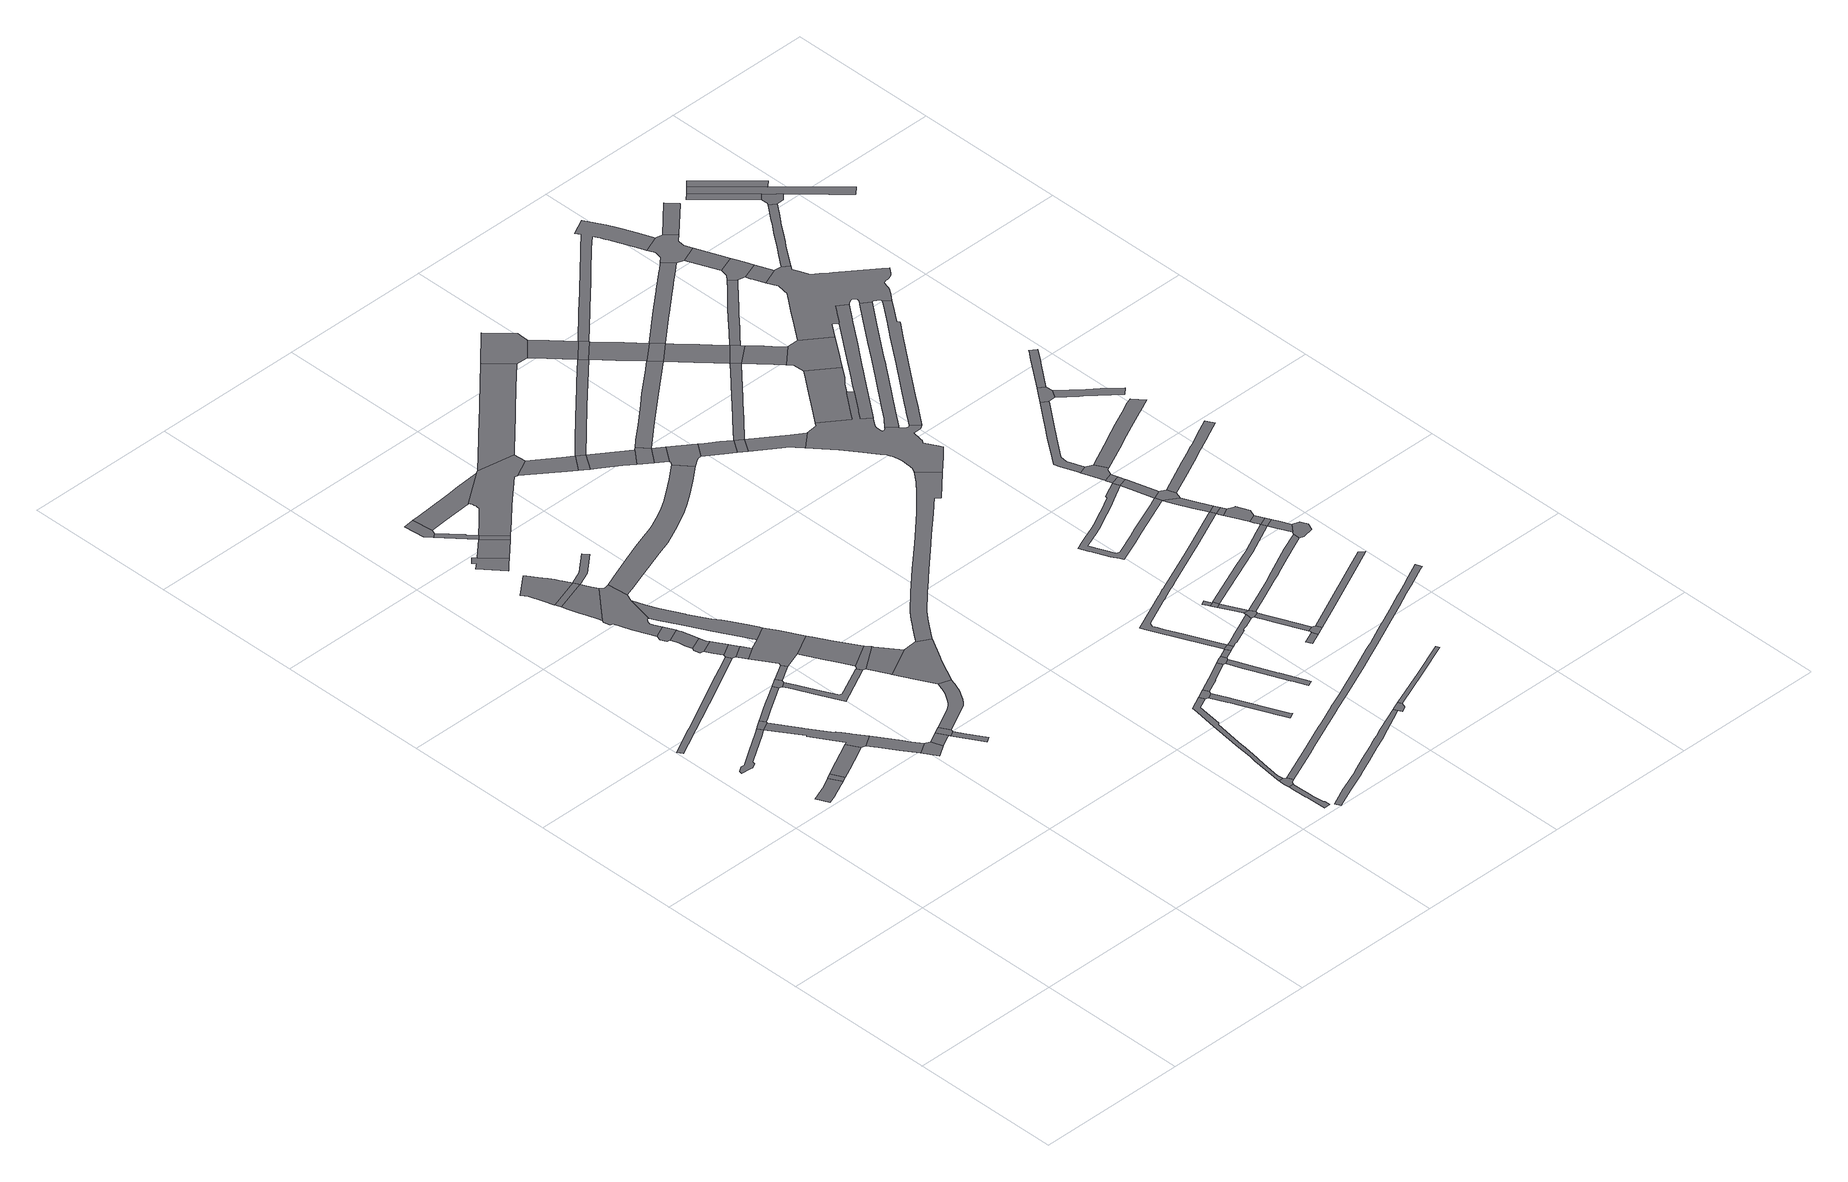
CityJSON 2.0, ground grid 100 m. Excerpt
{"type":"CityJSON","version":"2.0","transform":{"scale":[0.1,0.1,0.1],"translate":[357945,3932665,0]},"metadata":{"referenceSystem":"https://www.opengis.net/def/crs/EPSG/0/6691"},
"CityObjects":{
"road1":{"type":"Road","attributes":{"RoadStructureAttribute.sectionType":"1"},"geometry":[{"type":"MultiSurface","lod":"1","boundaries":[[[0,1,2,3,4,5,6,7,8,9,10,11]]]}]},
"road2":{"type":"Road","geometry":[{"type":"MultiSurface","lod":"1","boundaries":[[[12,13,0,11]]]}]},
"road3":{"type":"Road","attributes":{"RoadStructureAttribute.sectionType":"1"},"geometry":[{"type":"MultiSurface","lod":"1","boundaries":[[[14,15,16,17,18,19,20,21,22,23,24,25,26,27,28,29,30,31,32,33,34,35,36,37,38,39,40,41,42,43,44,45,46,47,48,49,50,51,32]]]}]},
"road4":{"type":"Road","geometry":[{"type":"MultiSurface","lod":"1","boundaries":[[[39,52,13,12,53,54,40]]]}]},
"road5":{"type":"Road","geometry":[{"type":"MultiSurface","lod":"1","boundaries":[[[51,55,56,57,14,32]]]}]},
"road6":{"type":"Road","attributes":{"RoadStructureAttribute.sectionType":"1"},"geometry":[{"type":"MultiSurface","lod":"1","boundaries":[[[58,59,60,61,62,63,64,65,66,67,68,69,70,71,72,73]]]}]},
"road7":{"type":"Road","attributes":{"RoadStructureAttribute.sectionType":"1"},"geometry":[{"type":"MultiSurface","lod":"1","boundaries":[[[74,75,76,77,78,79,80,81,82,83,56,55]]]}]},
"road8":{"type":"Road","attributes":{"RoadStructureAttribute.sectionType":"1"},"geometry":[{"type":"MultiSurface","lod":"1","boundaries":[[[84,85,42,41,86,87,88,89]]]}]},
"road9":{"type":"Road","geometry":[{"type":"MultiSurface","lod":"1","boundaries":[[[88,90,91,92,89]]]}]},
"road10":{"type":"Road","attributes":{"RoadStructureAttribute.sectionType":"1"},"geometry":[{"type":"MultiSurface","lod":"1","boundaries":[[[93,94,92,91,95,96]]]}]},
"road11":{"type":"Road","geometry":[{"type":"MultiSurface","lod":"1","boundaries":[[[79,78,97,98,99,100]]]}]},
"road12":{"type":"Road","geometry":[{"type":"MultiSurface","lod":"1","boundaries":[[[101,102,103,104,93,96]]]}]},
"road13":{"type":"Road","attributes":{"RoadStructureAttribute.sectionType":"1"},"geometry":[{"type":"MultiSurface","lod":"1","boundaries":[[[99,105,106,107,108,100]]]}]},
"road14":{"type":"Road","attributes":{"RoadStructureAttribute.sectionType":"1"},"geometry":[{"type":"MultiSurface","lod":"1","boundaries":[[[101,109,110,111,102]]]}]},
"road15":{"type":"Road","geometry":[{"type":"MultiSurface","lod":"1","boundaries":[[[112,113,114,115,116,117,118,119,120]]]}]},
"road16":{"type":"Road","geometry":[{"type":"MultiSurface","lod":"1","boundaries":[[[121,122,123,124,125,126]]]}]},
"road17":{"type":"Road","attributes":{"RoadStructureAttribute.sectionType":"1"},"geometry":[{"type":"MultiSurface","lod":"1","boundaries":[[[121,127,128,129,130,119,118,131,132,133,122]]]}]},
"road18":{"type":"Road","attributes":{"RoadStructureAttribute.sectionType":"1"},"geometry":[{"type":"MultiSurface","lod":"1","boundaries":[[[134,135,136,115,114]]]}]},
"road19":{"type":"Road","geometry":[{"type":"MultiSurface","lod":"1","boundaries":[[[137,138,139,140,141,142,143,144,145,146,147]]]}]},
"road20":{"type":"Road","attributes":{"RoadStructureAttribute.sectionType":"1"},"geometry":[{"type":"MultiSurface","lod":"1","boundaries":[[[148,149,150,151,152,153,154,155,156,157,158,159,160,161]]]}]},
"road21":{"type":"Road","geometry":[{"type":"MultiSurface","lod":"1","boundaries":[[[162,163,136,135,73,72,164,165]]]}]},
"road22":{"type":"Road","geometry":[{"type":"MultiSurface","lod":"1","boundaries":[[[166,167,168,124,123,169,170,171,172,173,174,175,176,177,178,179,180,181,182,183,184,143,142,185,186]]]}]},
"road23":{"type":"Road","geometry":[{"type":"MultiSurface","lod":"1","boundaries":[[[146,187,148,161,147]]]}]},
"road24":{"type":"Road","attributes":{"RoadStructureAttribute.sectionType":"1"},"geometry":[{"type":"MultiSurface","lod":"1","boundaries":[[[97,188,189,190,191,192,193,194,195,196,197,198,199,200,201,98]]]}]},
"road25":{"type":"Road","attributes":{"RoadStructureAttribute.sectionType":"1"},"geometry":[{"type":"MultiSurface","lod":"1","boundaries":[[[202,203,162,165,204,205]]]}]},
"road26":{"type":"Road","geometry":[{"type":"MultiSurface","lod":"1","boundaries":[[[206,207,208,209,210,211,212,213,214]]]}]},
"road27":{"type":"Road","geometry":[{"type":"MultiSurface","lod":"1","boundaries":[[[215,216,217,218,219,220]]]}]},
"road28":{"type":"Road","attributes":{"RoadStructureAttribute.sectionType":"1"},"geometry":[{"type":"MultiSurface","lod":"1","boundaries":[[[221,222,223,224,225,226,227,228,104,103,229,230,231,232,233,234,235,236,237,238,239]]]}]},
"road29":{"type":"Road","geometry":[{"type":"MultiSurface","lod":"1","boundaries":[[[240,205,204,241,242,107,106,243,244,245,246,247,248]]]}]},
"road30":{"type":"Road","attributes":{"RoadStructureAttribute.sectionType":"1"},"geometry":[{"type":"MultiSurface","lod":"1","boundaries":[[[249,250,251,252,218,217,253,254,255,256]]]}]},
"road31":{"type":"Road","attributes":{"function":"3","RoadStructureAttribute.sectionType":"1"},"geometry":[{"type":"MultiSurface","lod":"1","boundaries":[[[211,210,257,255]]]}]},
"road32":{"type":"Road","attributes":{"RoadStructureAttribute.sectionType":"1"},"geometry":[{"type":"MultiSurface","lod":"1","boundaries":[[[258,259,260,261,262,263,264,265,266,267,268,178,177,269,270,271,272,273,274,275,276,277,240,248]]]}]},
"road33":{"type":"Road","attributes":{"RoadStructureAttribute.sectionType":"1"},"geometry":[{"type":"MultiSurface","lod":"1","boundaries":[[[278,279,280,281,282,283,187,146]]]}]},
"road34":{"type":"Road","geometry":[{"type":"MultiSurface","lod":"1","boundaries":[[[257,284,256,255]]]}]},
"road35":{"type":"Road","attributes":{"RoadStructureAttribute.sectionType":"1"},"geometry":[{"type":"MultiSurface","lod":"1","boundaries":[[[285,286,287,246,245,288,289,290,291,292]]]}]},
"road36":{"type":"Road","geometry":[{"type":"MultiSurface","lod":"1","boundaries":[[[291,293,194,193,294,295,292]]]}]},
"road37":{"type":"Road","attributes":{"RoadStructureAttribute.sectionType":"1"},"geometry":[{"type":"MultiSurface","lod":"1","boundaries":[[[296,295,294,297,298,299]]]}]},
"road38":{"type":"Road","attributes":{"RoadStructureAttribute.sectionType":"1"},"geometry":[{"type":"MultiSurface","lod":"1","boundaries":[[[300,301,302,303,304,305,306,307,308,309,310,311]]]}]},
"road39":{"type":"Road","geometry":[{"type":"MultiSurface","lod":"1","boundaries":[[[298,312,239,238,313,314,315,316,317,318,299]]]}]},
"road40":{"type":"Road","attributes":{"RoadStructureAttribute.sectionType":"1"},"geometry":[{"type":"MultiSurface","lod":"1","boundaries":[[[219,319,320,321,322,323,324,325,220]]]}]},
"road41":{"type":"Road","geometry":[{"type":"MultiSurface","lod":"1","boundaries":[[[326,327,328,329,330,311,310,331,332,333]]]}]},
"road42":{"type":"Road","geometry":[{"type":"MultiSurface","lod":"1","boundaries":[[[334,335,336,337,338,339,340,341,256,284,342,343,344,345,346,347,348,321,320]]]}]},
"road43":{"type":"Road","attributes":{"RoadStructureAttribute.sectionType":"1"},"geometry":[{"type":"MultiSurface","lod":"1","boundaries":[[[326,349,350,351,352,353,354,355,356,357,358,359,360,361,362,363,364,365,366,367,368,369,370,327]]]}]},
"road44":{"type":"Road","attributes":{"RoadStructureAttribute.sectionType":"1"},"geometry":[{"type":"MultiSurface","lod":"1","boundaries":[[[371,372,373,374,375,376,377,378,379,380,381,382,383,180,179,384,385,386,387,388,389,390,391,392,393,394,395]]]}]},
"road45":{"type":"Road","attributes":{"RoadStructureAttribute.sectionType":"1"},"geometry":[{"type":"MultiSurface","lod":"1","boundaries":[[[396,397,398,399,400,401,402,403,404,405,406,407,408,409,410,411,412,413,414,415,416,417,418,419,420]]]}]},
"road46":{"type":"Road","geometry":[{"type":"MultiSurface","lod":"1","boundaries":[[[421,422,423,424,361,360]]]}]},
"road47":{"type":"Road","attributes":{"RoadStructureAttribute.sectionType":"1"},"geometry":[{"type":"MultiSurface","lod":"1","boundaries":[[[425,426,427,428,429,430,431,432,433,434,435,436,437,438,422,421]]]}]},
"road48":{"type":"Road","attributes":{"RoadStructureAttribute.sectionType":"1"},"geometry":[{"type":"MultiSurface","lod":"1","boundaries":[[[439,440,346,345,441,442,443]]]}]},
"road49":{"type":"Road","attributes":{"RoadStructureAttribute.sectionType":"1"},"geometry":[{"type":"MultiSurface","lod":"1","boundaries":[[[444,445,424,423,446,447,448,449,450,451]]]}]},
"road50":{"type":"Road","geometry":[{"type":"MultiSurface","lod":"1","boundaries":[[[452,453,454,439,443]]]}]},
"road51":{"type":"Road","attributes":{"RoadStructureAttribute.sectionType":"1"},"geometry":[{"type":"MultiSurface","lod":"1","boundaries":[[[455,454,453,456,457,458,459]]]}]},
"road52":{"type":"Road","attributes":{"function":"3","RoadStructureAttribute.sectionType":"1"},"geometry":[{"type":"MultiSurface","lod":"1","boundaries":[[[347,460,461,462,463,464,465,466,467,468,469,348]]]}]},
"road53":{"type":"Road","geometry":[{"type":"MultiSurface","lod":"1","boundaries":[[[450,470,471,472,473,474,451]]]}]},
"road54":{"type":"Road","attributes":{"RoadStructureAttribute.sectionType":"1"},"geometry":[{"type":"MultiSurface","lod":"1","boundaries":[[[470,475,476,477,478,479,480,481,482,483,484,485,471]]]}]},
"road55":{"type":"Road","attributes":{"RoadStructureAttribute.sectionType":"1"},"geometry":[{"type":"MultiSurface","lod":"1","boundaries":[[[486,487,488,489,490,491,492,493,494,495,496,497,498,499,500,501,502,503,504,505,506,507,508,509,510,511,512,513,514,515,516,517,518,317,316]]]}]},
"road56":{"type":"Road","attributes":{"RoadStructureAttribute.sectionType":"1"},"geometry":[{"type":"MultiSurface","lod":"1","boundaries":[[[473,472,519,520]]]}]},
"road57":{"type":"Road","geometry":[{"type":"MultiSurface","lod":"1","boundaries":[[[458,521,522,523,459]]]}]},
"road58":{"type":"Road","geometry":[{"type":"MultiSurface","lod":"1","boundaries":[[[524,525,526,527,528,420,419]]]}]},
"road59":{"type":"Road","geometry":[{"type":"MultiSurface","lod":"1","boundaries":[[[529,520,519,530,531,532]]]}]},
"road60":{"type":"Road","attributes":{"RoadStructureAttribute.sectionType":"1"},"geometry":[{"type":"MultiSurface","lod":"1","boundaries":[[[521,533,534,535,522]]]}]},
"road61":{"type":"Road","geometry":[{"type":"MultiSurface","lod":"1","boundaries":[[[536,537,538,539,534,533,540,371,395]]]}]},
"road62":{"type":"Road","attributes":{"RoadStructureAttribute.sectionType":"1"},"geometry":[{"type":"MultiSurface","lod":"1","boundaries":[[[332,541,542,543,544,545,546,547,548,549,550,551,552,553,554,555,556,557,558,559,560,561,562,563,564,565,566,567,568,569,570,571,572,573,574,575,576,577,578,579,333]]]}]},
"road63":{"type":"Road","attributes":{"RoadStructureAttribute.sectionType":"1"},"geometry":[{"type":"MultiSurface","lod":"1","boundaries":[[[580,581,582,583,584,585,586,587,588,589,590,591,592,593,594,595,596,532,531]]]}]},
"road64":{"type":"Road","attributes":{"RoadStructureAttribute.sectionType":"1"},"geometry":[{"type":"MultiSurface","lod":"1","boundaries":[[[597,598,539,538,599,600,601]]]}]},
"road65":{"type":"Road","geometry":[{"type":"MultiSurface","lod":"1","boundaries":[[[600,602,603,601]]]}]},
"road66":{"type":"Road","attributes":{"RoadStructureAttribute.sectionType":"1"},"geometry":[{"type":"MultiSurface","lod":"1","boundaries":[[[604,605,606,607,608]]]}]},
"road67":{"type":"Road","attributes":{"RoadStructureAttribute.sectionType":"1"},"geometry":[{"type":"MultiSurface","lod":"1","boundaries":[[[526,609,610,611,612,527]]]}]},
"road68":{"type":"Road","attributes":{"RoadStructureAttribute.sectionType":"1"},"geometry":[{"type":"MultiSurface","lod":"1","boundaries":[[[613,614,615,616,617,618]]]}]},
"road69":{"type":"Road","geometry":[{"type":"MultiSurface","lod":"1","boundaries":[[[607,619,620,621,622,608]]]}]},
"road70":{"type":"Road","attributes":{"RoadStructureAttribute.sectionType":"1"},"geometry":[{"type":"MultiSurface","lod":"1","boundaries":[[[623,621,620,624,625,626]]]}]},
"road71":{"type":"Road","geometry":[{"type":"MultiSurface","lod":"1","boundaries":[[[627,626,625,592,591,628,629,630]]]}]},
"road72":{"type":"Road","attributes":{"RoadStructureAttribute.sectionType":"1"},"geometry":[{"type":"MultiSurface","lod":"1","boundaries":[[[631,632,633,634,635,636,439,454,637,638,639,640,641,631,642,643,644,645,646,647,648]]]}]},
"road73":{"type":"Road","attributes":{"RoadStructureAttribute.sectionType":"1"},"geometry":[{"type":"MultiSurface","lod":"1","boundaries":[[[649,650,651,630,629,652,653,654,655,656]]]}]},
"road74":{"type":"Road","attributes":{"RoadStructureAttribute.sectionType":"1"},"geometry":[{"type":"MultiSurface","lod":"1","boundaries":[[[644,657,658,659,660,661,523,522,662,663,664,665]]]}]},
"road75":{"type":"Road","geometry":[{"type":"MultiSurface","lod":"1","boundaries":[[[656,655,666,613,618,667,668,669]]]}]},
"road76":{"type":"Road","attributes":{"RoadStructureAttribute.sectionType":"1"},"geometry":[{"type":"MultiSurface","lod":"1","boundaries":[[[670,671,672,673,674,675,676,677,678,679,680,681,529,532,682,683,684,685,686,687,688,689,690,691,692,693,694,695,696,697]]]}]},
"road77":{"type":"Road","geometry":[{"type":"MultiSurface","lod":"1","boundaries":[[[698,699,466,465,700,701,702,703,704]]]}]},
"road78":{"type":"Road","attributes":{"RoadStructureAttribute.sectionType":"1"},"geometry":[{"type":"MultiSurface","lod":"1","boundaries":[[[705,706,707,708,603,602,709,710,711,712]]]}]},
"road79":{"type":"Road","attributes":{"RoadStructureAttribute.sectionType":"1"},"geometry":[{"type":"MultiSurface","lod":"1","boundaries":[[[713,714,715,716,717,718,701,700]]]}]},
"road80":{"type":"Road","geometry":[{"type":"MultiSurface","lod":"1","boundaries":[[[719,716,715,632,631,648]]]}]},
"road81":{"type":"Road","attributes":{"RoadStructureAttribute.sectionType":"1"},"geometry":[{"type":"MultiSurface","lod":"1","boundaries":[[[720,721,722,723,724,601,603,725,726,727,728,729]]]}]},
"road82":{"type":"Road","geometry":[{"type":"MultiSurface","lod":"1","boundaries":[[[730,731,732,733,734,735,736,737,738,739,740,741,742,743,744,745,746,747,748,749,750,751,752,753,754,755,705,712,756,757,758,759,760,761,762,763,764,765,766,767,768,769,770,771,502,501,772,773,774,775,776,777,778,779,780,781,782,783,784,785,786,787,788,789,790,791,792,793,794,795,796,797,798,799,800,801,802,803,804,805,806,807,808,809,810,811,812,813,814,815]]]}]},
"road83":{"type":"Road","attributes":{"RoadStructureAttribute.sectionType":"1"},"geometry":[{"type":"MultiSurface","lod":"1","boundaries":[[[621,816,817,818,819,820,821,822,823,824,622]]]}]},
"road84":{"type":"Road","attributes":{"RoadStructureAttribute.sectionType":"1"},"geometry":[{"type":"MultiSurface","lod":"1","boundaries":[[[825,826,827,828,829,830,831,832,833,834,835,836,837,838,839,840,841,842,843,844,845,846,847,848,849,850,851,852,853,854,855,856,857,858,859,860,861,862]]]}]},
"road85":{"type":"Road","attributes":{"RoadStructureAttribute.sectionType":"1"},"geometry":[{"type":"MultiSurface","lod":"1","boundaries":[[[863,864,865,866,867,868,869,870,626,627,871,872,873,874,875,876,877,878]]]}]},
"road86":{"type":"Road","attributes":{"RoadStructureAttribute.sectionType":"1"},"geometry":[{"type":"MultiSurface","lod":"1","boundaries":[[[668,879,880,881,882,883,884,669]]]}]},
"road87":{"type":"Road","geometry":[{"type":"MultiSurface","lod":"1","boundaries":[[[645,644,665,885]]]}]},
"road88":{"type":"Road","attributes":{"RoadStructureAttribute.sectionType":"1"},"geometry":[{"type":"MultiSurface","lod":"1","boundaries":[[[886,887,888,889,890,885,665,891,892,893]]]}]},
"road89":{"type":"Road","attributes":{"RoadStructureAttribute.sectionType":"1"},"geometry":[{"type":"MultiSurface","lod":"1","boundaries":[[[894,895,896,897,898,899,900,754,753,901,902,903,904,905,906,907,742,908,909,910,911]]]}]},
"road90":{"type":"Road","geometry":[{"type":"MultiSurface","lod":"1","boundaries":[[[912,886,893,720,729,913,914]]]}]},
"road91":{"type":"Road","attributes":{"RoadStructureAttribute.sectionType":"1"},"geometry":[{"type":"MultiSurface","lod":"1","boundaries":[[[915,916,917,839,918,919,862]]]}]},
"road92":{"type":"Road","geometry":[{"type":"MultiSurface","lod":"1","boundaries":[[[840,839,917,920,921,922]]]}]},
"road93":{"type":"Road","attributes":{"RoadStructureAttribute.sectionType":"1"},"geometry":[{"type":"MultiSurface","lod":"1","boundaries":[[[921,923,924,925,922]]]}]},
"road94":{"type":"Road","attributes":{"RoadStructureAttribute.sectionType":"1"},"geometry":[{"type":"MultiSurface","lod":"1","boundaries":[[[926,927,928,929,861,930,931,932,933,697]]]}]},
"road95":{"type":"Road","geometry":[{"type":"MultiSurface","lod":"1","boundaries":[[[934,915,862,861,929,935]]]}]},
"road96":{"type":"Road","geometry":[{"type":"MultiSurface","lod":"1","boundaries":[[[936,924,923,937,938,939,940,941]]]}]},
"road97":{"type":"Road","geometry":[{"type":"MultiSurface","lod":"1","boundaries":[[[697,696,942,943,926]]]}]},
"road98":{"type":"Road","attributes":{"RoadStructureAttribute.sectionType":"1"},"geometry":[{"type":"MultiSurface","lod":"1","boundaries":[[[944,942,696,945,946,947]]]}]},
"road99":{"type":"Road","attributes":{"RoadStructureAttribute.sectionType":"1"},"geometry":[{"type":"MultiSurface","lod":"1","boundaries":[[[948,949,950,951,952,953,954,955,956,957,913,729]]]}]},
"road100":{"type":"Road","geometry":[{"type":"MultiSurface","lod":"1","boundaries":[[[958,959,944,947,960,961,962,963]]]}]},
"road101":{"type":"Road","attributes":{"RoadStructureAttribute.sectionType":"1"},"geometry":[{"type":"MultiSurface","lod":"1","boundaries":[[[961,964,965,821,966,967,962]]]}]},
"road102":{"type":"Road","geometry":[{"type":"MultiSurface","lod":"1","boundaries":[[[966,821,820,968]]]}]},
"road103":{"type":"Road","attributes":{"RoadStructureAttribute.sectionType":"1"},"geometry":[{"type":"MultiSurface","lod":"1","boundaries":[[[820,969,970,971,972,973,968]]]}]},
"road104":{"type":"Road","geometry":[{"type":"MultiSurface","lod":"1","boundaries":[[[974,971,970,878,877,975,976,977]]]}]},
"road105":{"type":"Road","attributes":{"RoadStructureAttribute.sectionType":"1"},"geometry":[{"type":"MultiSurface","lod":"1","boundaries":[[[978,979,980,981,982,983,984,941,940,985,986,987,988,989,990,991,992,993,994]]]}]},
"road106":{"type":"Road","attributes":{"RoadStructureAttribute.sectionType":"1"},"geometry":[{"type":"MultiSurface","lod":"1","boundaries":[[[885,995,996,997,998,999,1000,1001,1002,1003,1004,1005,1006,1007,1008,1009,1010,1011,1012,645]]]}]},
"road107":{"type":"Road","geometry":[{"type":"MultiSurface","lod":"1","boundaries":[[[910,1013,1014,1015,1016,1017,952,951,1018,911]]]}]},
"road108":{"type":"Road","attributes":{"RoadStructureAttribute.sectionType":"1"},"geometry":[{"type":"MultiSurface","lod":"1","boundaries":[[[719,1019,1020,1021,1022,1023,1024,1025,1026,1027,1028,1029,1030,1031,1032,1033,1034,1035,1036,1037,1038,1039,1040,1041,1042,1043,1044,1045,1046,1047,1048,1049,1050,1051,1052,716]]]}]},
"road109":{"type":"Road","attributes":{"RoadStructureAttribute.sectionType":"1"},"geometry":[{"type":"MultiSurface","lod":"1","boundaries":[[[1053,1054,1055,1056,1057,1058,1059,1060,1061,1062,1063,739,1064,1065,1066,1067,1068,1069,1070,1071,1072,815,814,1073,1074,1075,1076,1077,1078,1079,1080,1081,1082,1083,1084,1085,1086,1087]]]}]},
"road110":{"type":"Road","attributes":{"RoadStructureAttribute.sectionType":"1"},"geometry":[{"type":"MultiSurface","lod":"1","boundaries":[[[1088,1089,1090,1091,1092,1093,1094,1095,1096,1097,1098,1099,1100,1101,1102,1103,1104,1105,1106,1107,1108,1109,801,800]]]}]},
"road111":{"type":"Road","attributes":{"RoadStructureAttribute.sectionType":"1"},"geometry":[{"type":"MultiSurface","lod":"1","boundaries":[[[1110,1111,1112,1113,1114,1115,1116,1117,1118,1119,912,914,1120,1121,1122,1123,1124,1125,1126,1127,1128,1129,1130,1131,1132]]]}]},
"road112":{"type":"Road","attributes":{"RoadStructureAttribute.sectionType":"1"},"geometry":[{"type":"MultiSurface","lod":"1","boundaries":[[[1133,1134,1135,1136,1137,1138,1139,1140,1141,1142,1143,1144,788,787,1145,1146,1147,1148,1149,1150,1151,1152,1153,1154,1155,1156,1157]]]}]},
"road113":{"type":"Road","attributes":{"RoadStructureAttribute.sectionType":"1"},"geometry":[{"type":"MultiSurface","lod":"1","boundaries":[[[938,1158,1159,1160,1161,1162,1163,1164,1165,1166,1167,1168,1169,1170,939]]]}]},
"road114":{"type":"Road","attributes":{"RoadStructureAttribute.sectionType":"1"},"geometry":[{"type":"MultiSurface","lod":"1","boundaries":[[[1171,1172,1173,1174,1175,1176,1177,1178,1179,1180,1181,1182,1183,1184,1185,934,935]]]}]},
"road115":{"type":"Road","geometry":[{"type":"MultiSurface","lod":"1","boundaries":[[[1186,1187,1188,1189,994,993,1190]]]}]},
"road116":{"type":"Road","attributes":{"RoadStructureAttribute.sectionType":"1"},"geometry":[{"type":"MultiSurface","lod":"1","boundaries":[[[1191,1192,1193,1194,1195,1196,1197,1198,1186,1190]]]}]},
"road117":{"type":"Road","geometry":[{"type":"MultiSurface","lod":"1","boundaries":[[[1199,1200,1201,1202,1203,1036,1035,1204,1205,1206,1003,1002,1207,1208]]]}]},
"road118":{"type":"Road","geometry":[{"type":"MultiSurface","lod":"1","boundaries":[[[1209,1132,1131,1210,1211,1212,1213,1214,1215,1216,1217]]]}]},
"road119":{"type":"Road","attributes":{"RoadStructureAttribute.sectionType":"1"},"geometry":[{"type":"MultiSurface","lod":"1","boundaries":[[[1216,1218,1208,1207,1219,1217]]]}]},
"road120":{"type":"Road","attributes":{"RoadStructureAttribute.sectionType":"1"},"geometry":[{"type":"MultiSurface","lod":"1","boundaries":[[[1220,1221,1222,1223,1188,1187,1224,1225,1226,1227]]]}]},
"road121":{"type":"Road","geometry":[{"type":"MultiSurface","lod":"1","boundaries":[[[1210,1228,1229,1230,1231,1211]]]}]},
"road122":{"type":"Road","geometry":[{"type":"MultiSurface","lod":"1","boundaries":[[[1157,1232,1233,1234,1235,1236,1237,1238,1239,1240,1241,1242,1243,1244,1245,1246,1247,1248,1249,1250,1251,1252,1253,1254,1255,1256,1257,1258,1259,1231,1230,1260,1261,1262,1263,1264,1265,1016,1015,1266,1267,1268,1269,1059,1270,1271,1272,1273,1274,1275,1087,1086,1276,1277,1278,1279,1280,1281,1282,1283,1284,1285,1286,1287,1288,1098,1097,1289,1290,1291,1292,1293,1294,1295,1296,1133]]]}]},
"road123":{"type":"Road","attributes":{"RoadStructureAttribute.sectionType":"1"},"geometry":[{"type":"MultiSurface","lod":"1","boundaries":[[[1297,1298,1299,1203,1202]]]}]},
"road124":{"type":"Road","attributes":{"RoadStructureAttribute.sectionType":"1"},"geometry":[{"type":"MultiSurface","lod":"1","boundaries":[[[1300,1301,1302,1303,1304,1305,1306,1307,1308,1309,1310,1311,1312,1313,1314,1259,1258]]]}]},
"road125":{"type":"Road","geometry":[{"type":"MultiSurface","lod":"1","boundaries":[[[1315,1316,1317,1318,1319,1320,1321]]]}]},
"road126":{"type":"Road","geometry":[{"type":"MultiSurface","lod":"1","boundaries":[[[1322,1323,1324,1325,1326,1327,1328,1329,1330,1331,1332,1333]]]}]},
"road127":{"type":"Road","geometry":[{"type":"MultiSurface","lod":"1","boundaries":[[[1334,1335,1336,1321,1320,1337,1338,1308,1307,1339]]]}]},
"road128":{"type":"Road","attributes":{"RoadStructureAttribute.sectionType":"1"},"geometry":[{"type":"MultiSurface","lod":"1","boundaries":[[[1340,1341,1342,1343,1344,1345,1346,1347,1322,1348,1349,1350,1351,1352,1353,1354]]]}]}
},
"vertices":[
[440,2194,0],[358,2151,0],[352,2148,0],[263,2112,0],[298,2029,0],[349,2051,0],[389,2068,0],[409,2077,0],[416,2081,0],[447,2096,0],[465,2104,0],[481,2112,0],
[517,2130,0],[476,2212,0],
[471,2786,0],[434,2761,0],[303,2674,0],[201,2608,0],[198,2606,0],[191,2601,0],[171,2605,0],[137,2583,0],[132,2564,0],[193,2556,0],[210,2553,0],[244,2573,0],[246,2585,0],[247,2591,0],[323,2640,0],[454,2726,0],[485,2746,0],[486,2747,0],[494,2752,0],[614,2566,0],[628,2546,0],[620,2541,0],[661,2476,0],[700,2415,0],[742,2349,0],[724,2339,0],[767,2256,0],[796,2248,0],[871,2297,0],[816,2382,0],[809,2393,0],[784,2430,0],[767,2456,0],[757,2459,0],[747,2476,0],[663,2601,0],[655,2613,0],[550,2782,0],
[572,2261,0],[615,2178,0],[655,2199,0],
[553,2791,0],[531,2825,0],[485,2794,0],
[698,3311,0],[590,3255,0],[421,3167,0],[397,3154,0],[207,3055,0],[193,3048,0],[8,2951,0],[27,2916,0],[104,2956,0],[225,3019,0],[415,3117,0],[440,3130,0],[609,3218,0],[653,3241,0],[820,3329,0],[801,3364,0],
[569,2802,0],[650,2854,0],[701,2887,0],[772,2931,0],[817,2958,0],[800,2995,0],[711,2940,0],[682,2922,0],[630,2889,0],[549,2837,0],
[1000,2097,0],[974,2138,0],[836,2188,0],[901,2088,0],[967,1987,0],[1042,2036,0],
[1027,1895,0],[1103,1944,0],[1077,2020,0],
[1154,2059,0],[1136,2050,0],[1154,1972,0],[1189,1990,0],
[838,2952,0],[872,2974,0],[876,2994,0],[856,3028,0],
[1196,1978,0],[1230,1998,0],[1235,2014,0],[1200,2082,0],
[878,2994,0],[987,3058,0],[967,3093,0],[859,3030,0],
[1301,1798,0],[1336,1818,0],[1261,1945,0],
[728,3489,0],[739,3487,0],[748,3485,0],[835,3524,0],[823,3544,0],[822,3545,0],[813,3583,0],[725,3545,0],[716,3528,0],
[689,3687,0],[774,3728,0],[741,3799,0],[660,3761,0],[651,3728,0],[667,3691,0],
[690,3684,0],[694,3673,0],[704,3634,0],[713,3593,0],[796,3657,0],[785,3700,0],[780,3715,0],
[777,3434,0],[807,3384,0],[889,3433,0],
[476,4293,0],[501,4213,0],[512,4178,0],[518,4162,0],[537,4106,0],[545,4080,0],[730,4295,0],[715,4322,0],[713,4325,0],[682,4393,0],[466,4324,0],
[662,4433,0],[634,4486,0],[623,4506,0],[612,4525,0],[591,4560,0],[574,4587,0],[559,4608,0],[522,4659,0],[512,4672,0],[375,4559,0],[403,4520,0],[433,4429,0],[452,4368,0],[453,4367,0],
[924,3375,0],[897,3419,0],[824,3331,0],[842,3324,0],
[567,4015,0],[604,3902,0],[608,3892,0],[717,3851,0],[713,3861,0],[711,3872,0],[711,3879,0],[712,3887,0],[714,3893,0],[719,3898,0],[726,3906,0],[740,3916,0],[781,4095,0],[802,4143,0],[790,4280,0],[767,4276,0],[756,4275,0],[748,4281,0],[736,4288,0],[538,4061,0],[547,4021,0],
[664,4434,0],
[854,2918,0],[871,2883,0],[917,2783,0],[998,2609,0],[1047,2634,0],[1261,2740,0],[1243,2776,0],[1239,2774,0],[1050,2680,0],[1029,2669,0],[1011,2676,0],[950,2807,0],[907,2900,0],[902,2911,0],
[952,3329,0],[927,3370,0],[880,3263,0],[962,3313,0],
[404,4933,0],[367,4902,0],[484,4761,0],[528,4803,0],[565,4838,0],[441,4968,0],[434,4976,0],[422,4989,0],[385,4954,0],
[351,5451,0],[363,5311,0],[399,5270,0],[426,5293,0],[436,5317,0],[423,5458,0],
[1460,2320,0],[1456,2310,0],[1441,2270,0],[1404,2211,0],[1390,2193,0],[1375,2178,0],[1336,2154,0],[1234,2099,0],[1319,2060,0],[1325,2063,0],[1383,2093,0],[1437,2124,0],[1452,2138,0],[1472,2163,0],[1515,2233,0],[1533,2280,0],[1538,2292,0],[1550,2330,0],[1472,2356,0],
[1034,3349,0],[912,3211,0],[971,3112,0],[992,3061,0],[1011,3068,0],[1104,3102,0],[1252,3182,0],[1177,3321,0],[1133,3402,0],
[545,5157,0],[541,5163,0],[503,5205,0],[481,5230,0],[441,5222,0],[525,5125,0],[565,5080,0],[591,5104,0],
[686,4952,0],
[1127,3413,0],[1122,3422,0],[1095,3473,0],[1089,3484,0],[1034,3586,0],[1016,3613,0],[984,3662,0],[913,3788,0],[911,3793,0],[843,3934,0],[811,4010,0],[743,3909,0],[773,3847,0],[829,3737,0],[881,3636,0],[906,3586,0],[934,3533,0],[994,3423,0],[1021,3372,0],[1030,3357,0],
[780,4436,0],[881,4523,0],[910,4548,0],[906,4553,0],[881,4582,0],[756,4475,0],
[711,4977,0],
[1416,2892,0],[1320,3057,0],[1269,3150,0],[1154,3003,0],[1166,2979,0],[1220,2871,0],[1257,2798,0],[1417,2891,0],
[1250,2779,0],[1281,2736,0],[1443,2855,0],
[1448,2848,0],[1345,2607,0],[1348,2600,0],[1552,2705,0],
[2212,301,0],[2216,197,0],[2217,193,0],[2217,167,0],[2221,51,0],[2262,52,0],[2261,90,0],[2255,90,0],[2249,170,0],[2249,183,0],[2244,326,0],[2211,324,0],
[1412,2474,0],[1552,2335,0],[1627,2484,0],[1646,2516,0],[1731,2663,0],[1646,2712,0],[1583,2708,0],
[558,5328,0],[740,5344,0],[970,5507,0],[811,5492,0],[729,5484,0],[578,5471,0],[477,5462,0],
[2242,400,0],[2211,402,0],[2210,387,0],[2210,386,0],[2209,360,0],[2255,344,0],[2275,353,0],[2259,390,0],
[754,5342,0],[757,5334,0],[760,5323,0],[762,5312,0],[764,5300,0],[764,5292,0],[761,5272,0],[675,5186,0],[805,5065,0],[909,5164,0],[1097,5335,0],[1117,5331,0],[1243,5392,0],[1236,5474,0],[992,5515,0],
[2239,444,0],[2259,575,0],[2274,676,0],[2289,769,0],[2290,780,0],[2301,849,0],[2325,997,0],[2326,1001,0],[2336,1005,0],[2353,1119,0],[2361,1176,0],[2434,1213,0],[2418,1246,0],[2324,1199,0],[2317,1155,0],[2296,1005,0],[2292,977,0],[2263,774,0],[2248,670,0],[2241,625,0],[2216,447,0],[2212,417,0],
[1796,4791,0],[1697,4711,0],[1603,4641,0],[1530,4588,0],[1483,4559,0],[1427,4528,0],[1338,4485,0],[1313,4476,0],[1237,4450,0],[1211,4441,0],[1142,4417,0],[1021,4371,0],[862,4311,0],[878,4169,0],[990,4209,0],[1190,4280,0],[1291,4315,0],[1391,4361,0],[1400,4365,0],[1490,4411,0],[1551,4445,0],[1604,4479,0],[1681,4534,0],[1778,4606,0],[1879,4689,0],
[2934,328,0],[2881,304,0],[2879,303,0],[2857,294,0],[2812,273,0],[2788,262,0],[2676,213,0],[2575,165,0],[2563,159,0],[2431,105,0],[2414,98,0],[2286,39,0],[2301,3,0],[2428,60,0],[2483,82,0],[2578,121,0],[2579,122,0],[2693,176,0],[2804,225,0],[2879,259,0],[2881,260,0],[2960,299,0],[3098,367,0],[3123,380,0],[3112,406,0],
[2456,1205,0],[2491,1224,0],[2498,1243,0],[2481,1278,0],
[2501,1099,0],[2503,1096,0],[2536,1020,0],[2598,879,0],[2616,838,0],[2646,769,0],[2650,758,0],[2687,775,0],[2683,784,0],[2639,884,0],[2635,895,0],[2573,1036,0],[2540,1112,0],[2536,1120,0],
[1471,5228,0],[1412,5271,0],[1123,5327,0],[1342,5162,0],[1392,5124,0],
[2636,1355,0],[2574,1325,0],[2592,1287,0],[2594,1288,0],[2591,1291,0],[2651,1322,0],[2724,1361,0],[2706,1393,0],
[1418,5105,0],[1447,5085,0],[1521,5193,0],
[1589,5143,0],[1479,5063,0],[1599,4980,0],[1662,4933,0],[1744,5031,0],
[1260,5497,0],[1379,5614,0],[1486,5717,0],[1522,5752,0],[1665,5892,0],[1819,6040,0],[1679,6184,0],[1290,5805,0],[1245,5762,0],[1193,5711,0],
[2737,1356,0],[2771,1372,0],[2777,1387,0],[2762,1420,0],[2731,1407,0],
[2776,1259,0],[2800,1202,0],[2887,989,0],[2889,984,0],[2928,890,0],[2964,906,0],[2890,1085,0],[2888,1090,0],[2823,1248,0],[2810,1279,0],[2794,1318,0],
[1737,2674,0],[1799,2756,0],[1842,2810,0],[1843,2811,0],[1884,2860,0],[2002,2976,0],[2086,3052,0],[2095,3061,0],[2151,3115,0],[2322,3272,0],[2382,3326,0],[2526,3457,0],[2629,3552,0],[2654,3523,0],[2733,3595,0],[2822,3681,0],[2713,3795,0],[2702,3779,0],[2688,3760,0],[2686,3758,0],[2657,3722,0],[2591,3650,0],[2464,3523,0],[2309,3382,0],[2262,3338,0],[2090,3182,0],[1938,3044,0],[1815,2923,0],[1771,2870,0],[1732,2820,0],[1726,2813,0],[1665,2732,0],[1653,2718,0],
[2844,1418,0],[2824,1448,0],
[1742,4873,0],[1819,4977,0],[1761,5045,0],
[3137,355,0],[3171,376,0],[3185,407,0],[3175,434,0],[3122,411,0],
[2824,1452,0],[2860,1425,0],[2877,1432,0],[2863,1464,0],
[1810,4823,0],[1886,4929,0],[1823,4974,0],
[1931,4723,0],[1949,4729,0],[1964,4730,0],[2032,4824,0],[1811,4809,0],
[2311,369,0],[2506,455,0],[2566,482,0],[2730,554,0],[2763,569,0],[2883,622,0],[2885,623,0],[3014,680,0],[3266,791,0],[3350,831,0],[3459,881,0],[3570,933,0],[3658,975,0],[3782,1034,0],[3893,1087,0],[3962,1120,0],[4102,1187,0],[4127,1199,0],[4111,1236,0],[3975,1171,0],[3963,1165,0],[3875,1123,0],[3846,1109,0],[3724,1051,0],[3641,1011,0],[3587,986,0],[3556,971,0],[3442,918,0],[3422,909,0],[3382,890,0],[3250,828,0],[2998,716,0],[2919,681,0],[2885,667,0],[2883,666,0],[2747,605,0],[2701,585,0],[2566,525,0],[2489,491,0],
[2893,1439,0],[2895,1440,0],[2902,1444,0],[2911,1447,0],[2912,1445,0],[3020,1493,0],[3018,1497,0],[3045,1508,0],[3046,1508,0],[3054,1511,0],[3055,1510,0],[3125,1541,0],[3128,1584,0],[3041,1544,0],[2963,1509,0],[2895,1478,0],[2893,1477,0],
[2135,4749,0],[2064,4800,0],[2094,4640,0],[2133,4612,0],[2197,4704,0],
[2185,4577,0],[2246,4668,0],
[3045,1836,0],[3018,1824,0],[3034,1791,0],[3039,1782,0],[3066,1793,0],
[3451,516,0],[3685,614,0],[3675,638,0],[3441,541,0],
[3273,1214,0],[3227,1193,0],[3192,1178,0],[3208,1141,0],[3239,1155,0],[3287,1176,0],
[3045,1770,0],[3058,1744,0],[3089,1760,0],[3074,1797,0],
[3135,1662,0],[3104,1652,0],[3126,1604,0],[3163,1600,0],
[3186,1568,0],[3126,1541,0],[3143,1537,0],[3181,1550,0],
[2131,5786,0],[2086,5825,0],[1939,5685,0],[1783,5534,0],[1736,5488,0],[1547,5303,0],[1662,5334,0],[1681,5351,0],[1809,5476,0],[1829,5496,0],[1981,5643,0],[2236,5672,0],[2260,5647,0],[2354,5548,0],[2474,5651,0],[2377,5756,0],[2353,5782,0],[2249,5894,0],
[3232,1434,0],[3223,1456,0],[3205,1499,0],[3156,1507,0],[3167,1483,0],[3193,1421,0],[3271,1235,0],[3308,1250,0],
[2272,5480,0],[2128,5360,0],[2051,5294,0],[1917,5179,0],[1810,5088,0],[1996,5129,0],[2116,5231,0],[2186,5291,0],[2414,5481,0],
[3276,1222,0],[3295,1179,0],[3349,1205,0],[3332,1241,0],
[3357,2252,0],[3272,2214,0],[3059,2119,0],[2968,2078,0],[2960,2074,0],[2958,2073,0],[2902,2048,0],[2900,2047,0],[2621,1919,0],[2633,1891,0],[2657,1836,0],[2725,1679,0],[2837,1523,0],[2756,1709,0],[2709,1815,0],[2693,1853,0],[2681,1881,0],[2691,1907,0],[2899,2002,0],[2901,2003,0],[2933,2018,0],[2985,2042,0],[3016,2056,0],[3055,2073,0],[3284,2176,0],[3373,2216,0],[3645,2341,0],[3628,2378,0],
[1822,6324,0],[1733,6237,0],[1899,6037,0],[2012,6151,0],[2013,6185,0],[2015,6230,0],[1874,6375,0],
[2534,4460,0],[2457,4515,0],[2412,4547,0],[2409,4550,0],[2339,4466,0],[2375,4441,0],[2396,4415,0],[2432,4374,0],
[1974,5955,0],[1976,5953,0],[2090,5829,0],[2205,5942,0],[2093,6062,0],[2089,6066,0],
[2246,5898,0],
[2669,5204,0],[2551,5079,0],[2455,4977,0],[2425,4946,0],[2326,4840,0],[2369,4799,0],[2471,4907,0],[2499,4936,0],[2632,5077,0],[2710,5160,0],
[2832,4342,0],[2836,4348,0],[2871,4395,0],[2881,4408,0],[2929,4470,0],[2930,4472,0],[2955,4505,0],[2956,4506,0],[2979,4537,0],[2981,4539,0],[2952,4561,0],[2947,4564,0],[2947,4565,0],[2945,4562,0],[2944,4560,0],[2940,4555,0],[2939,4554,0],[2931,4544,0],[2929,4541,0],[2866,4457,0],[2865,4456,0],[2815,4390,0],[2798,4368,0],[2796,4369,0],[2630,4493,0],[2613,4470,0],[2554,4228,0],[2618,4139,0],[2691,4038,0],[2702,4022,0],[2711,4007,0],[2718,3991,0],[2723,3976,0],[2728,3958,0],[2731,3937,0],[2734,3915,0],[2735,3891,0],[2734,3869,0],[2732,3850,0],[2729,3834,0],[2726,3821,0],[2721,3809,0],[2920,3775,0],[2922,3777,0],[2978,3830,0],[2985,3837,0],[2972,3861,0],[2928,3944,0],[2940,3961,0],[2945,3985,0],[2955,4041,0],[2968,4041,0],[2981,4040,0],[2995,4041,0],[3007,4042,0],[3013,4045,0],[3021,4049,0],[3039,4063,0],[2984,4107,0],[2983,4106,0],[2981,4103,0],[2979,4102,0],[2977,4101,0],[2973,4101,0],[2969,4101,0],[2966,4103,0],[2935,4127,0],[2933,4129,0],[2932,4132,0],[2932,4136,0],[2933,4139,0],[2877,4191,0],[2868,4181,0],[2864,4180,0],[2855,4176,0],[2840,4174,0],[2840,4180,0],[2841,4209,0],[2844,4232,0],[2845,4237,0],[2872,4273,0],[2874,4276,0],[2883,4288,0],[2886,4292,0],[2891,4298,0],[2833,4342,0],
[3196,1805,0],[3365,1877,0],[3417,1899,0],[3546,1954,0],[3770,2063,0],[3753,2099,0],[3684,2066,0],[3529,1990,0],[3396,1934,0],
[3440,2656,0],[3226,2564,0],[3167,2538,0],[3024,2476,0],[3000,2480,0],[2933,2643,0],[3050,2691,0],[3085,2706,0],[3147,2737,0],[3148,2738,0],[3208,2768,0],[3213,2770,0],[3278,2806,0],[3326,2833,0],[3444,2899,0],[3423,2940,0],[3377,2917,0],[3316,2886,0],[3310,2870,0],[3259,2841,0],[3199,2808,0],[3195,2806,0],[3130,2773,0],[3111,2764,0],[3068,2742,0],[2964,2700,0],[2909,2677,0],[2907,2676,0],[2881,2665,0],[2906,2603,0],[2908,2598,0],[2955,2483,0],[2982,2435,0],[2991,2413,0],[3140,2477,0],[3226,2514,0],[3514,2639,0],[3500,2682,0],
[3690,1849,0],[3653,1831,0],[3529,1771,0],[3492,1753,0],[3436,1725,0],[3434,1724,0],[3290,1657,0],[3228,1629,0],[3306,1621,0],[3453,1690,0],[3508,1715,0],[3547,1733,0],[3636,1777,0],[3755,1832,0],[3819,1862,0],[3820,1907,0],
[3533,1293,0],[3890,1462,0],[3997,1513,0],[3965,1542,0],[3832,1479,0],[3541,1341,0],
[2536,5585,0],
[2779,5321,0],[2758,5344,0],[2664,5446,0],[2647,5465,0],[2566,5552,0],[2533,5353,0],[2547,5337,0],[2666,5208,0],
[2892,4842,0],[2855,4792,0],[2777,4690,0],[2767,4676,0],[2731,4629,0],[2708,4597,0],[2645,4513,0],[2797,4369,0],[2814,4391,0],[2864,4457,0],[2929,4543,0],[2931,4545,0],[2939,4555,0],[2946,4565,0],[2990,4621,0],[3028,4661,0],[3085,4738,0],[2911,4866,0],
[2779,5322,0],[2837,5259,0],[2820,5277,0],
[3555,2708,0],[3522,2836,0],[3502,2914,0],[3467,2805,0],[3495,2696,0],
[3501,2917,0],[3487,2961,0],[3429,2943,0],
[3474,3004,0],[3416,2985,0],[3417,2982,0],
[3682,2403,0],[3644,2483,0],[3639,2496,0],[3599,2582,0],[3524,2610,0],[3546,2554,0],[3582,2477,0],[3587,2466,0],
[3599,2688,0],[3615,2629,0],
[3393,3053,0],[3491,3046,0],[3506,3053,0],[3466,3133,0],[3420,3152,0],[3365,3133,0],
[3699,2367,0],[3698,2368,0],
[3716,2330,0],[3648,2333,0],[3651,2327,0],[3661,2305,0],
[2772,5095,0],[2784,5082,0],[2789,5076,0],[2881,4976,0],[2999,5083,0],[2938,5150,0],[2937,5152,0],[2910,5182,0],[2869,5225,0],[2860,5234,0],
[3763,2312,0],[3762,2312,0],[3689,2241,0],[3726,2160,0],[3781,2184,0],[3800,2230,0],
[3737,2135,0],[3751,2104,0],[3808,2124,0],[3798,2147,0],
[3825,2088,0],
[3789,2021,0],[3832,1927,0],[3875,1977,0],[3842,2051,0],[3836,2064,0],
[3922,1961,0],[3848,1851,0],[3924,1868,0],[3943,1915,0],
[3551,3613,0],[3527,3582,0],[3442,3471,0],[3345,3339,0],[3309,3292,0],[3324,3251,0],[3360,3148,0],[3403,3195,0],[3393,3221,0],[3380,3263,0],[3387,3312,0],[3483,3441,0],[3562,3545,0],[3591,3583,0],[3685,3705,0],[3688,3710,0],[3648,3740,0],
[2728,5750,0],[2745,5765,0],[2896,5892,0],[2908,5903,0],[2946,5934,0],[2948,5936,0],[3029,6004,0],[3086,6051,0],[3027,6119,0],[3014,6107,0],[2983,6080,0],[2952,6055,0],[2949,6053,0],[2947,6051,0],[2836,5960,0],[2830,5954,0],[2717,5859,0],[2668,5818,0],
[3129,4798,0],[3143,4817,0],[3249,4961,0],[3079,5086,0],[3003,5083,0],[2908,4946,0],
[2437,6085,0],[2564,6208,0],[2566,6210,0],[2608,6250,0],[2666,6307,0],[2691,6331,0],[2838,6474,0],[2922,6553,0],[2944,6509,0],[2952,6491,0],[2954,6486,0],[2957,6479,0],[2964,6463,0],[2977,6434,0],[3006,6360,0],[3035,6287,0],[3050,6250,0],[3162,6294,0],[3123,6393,0],[3089,6478,0],[3069,6524,0],[3048,6569,0],[3025,6614,0],[3012,6640,0],[2981,6693,0],[2872,6640,0],[2891,6607,0],[2796,6516,0],[2626,6351,0],[2624,6349,0],[2566,6293,0],[2534,6262,0],[2523,6251,0],[2394,6127,0],
[3417,5113,0],[3413,5108,0],[3413,5107,0],[3412,5107,0],[3412,5106,0],[3354,5029,0],[3353,5030,0],[3352,5029,0],[3167,4784,0],[3057,4639,0],[3027,4600,0],[2982,4538,0],[2957,4506,0],[2957,4505,0],[2956,4504,0],[2930,4471,0],[2928,4468,0],[2881,4406,0],[2872,4393,0],[2837,4347,0],[2906,4318,0],[2927,4346,0],[2929,4348,0],[3064,4526,0],[3115,4593,0],[3158,4649,0],[3179,4677,0],[3220,4731,0],[3291,4824,0],[3376,4936,0],[3412,4983,0],[3441,5021,0],[3494,5091,0],[3508,5109,0],[3448,5154,0],
[2936,4142,0],[2960,4174,0],[3020,4253,0],[3206,4498,0],[3255,4562,0],[3286,4602,0],[3313,4638,0],[3490,4871,0],[3612,5031,0],[3616,5036,0],[3558,5076,0],[3556,5073,0],[3463,4951,0],[3347,4799,0],[3255,4677,0],[3152,4542,0],[2990,4329,0],[2930,4251,0],[2928,4247,0],[2926,4245,0],[2909,4227,0],[2896,4212,0],
[3124,5682,0],[3086,5644,0],[3080,5638,0],[3028,5586,0],[2998,5555,0],[2950,5503,0],[2943,5496,0],[2941,5494,0],[2902,5453,0],[2858,5405,0],[2879,5341,0],[2894,5357,0],[2940,5405,0],[2942,5407,0],[2947,5413,0],[2951,5417,0],[2979,5447,0],[3000,5470,0],[3040,5511,0],[3072,5546,0],[3098,5573,0],[3223,5703,0],[3179,5743,0],
[3663,5000,0],[3659,4994,0],[3640,4969,0],[3541,4838,0],[3540,4837,0],[3512,4801,0],[3468,4744,0],[3322,4551,0],[3097,4255,0],[3077,4229,0],[3058,4204,0],[3002,4130,0],[3051,4079,0],[3114,4162,0],[3133,4187,0],[3186,4257,0],[3378,4509,0],[3524,4701,0],[3539,4720,0],[3596,4795,0],[3596,4796,0],[3601,4802,0],[3587,4813,0],[3682,4938,0],[3705,4969,0],
[3673,3136,0],[3776,3187,0],[3855,3227,0],[3975,3284,0],[3988,3290,0],[4084,3336,0],[4026,3408,0],[3989,3391,0],[3909,3353,0],[3784,3292,0],[3743,3271,0],[3632,3216,0],[3529,3165,0],
[3637,2639,0],[3780,2709,0],[3924,2779,0],[3982,2807,0],[3997,2814,0],[4100,2865,0],[4128,2879,0],[4212,2921,0],[4185,2975,0],[4106,2936,0],[3985,2876,0],[3967,2867,0],[3905,2837,0],[3851,2812,0],[3831,2803,0],
[3771,3765,0],[3768,3814,0],[3728,3844,0],[3685,3788,0],[3738,3714,0],
[3842,3623,0],[3857,3610,0],[3920,3556,0],[4032,3457,0],[4077,3497,0],[3975,3588,0],[3914,3641,0],[3843,3700,0],
[3225,6134,0],[3228,6151,0],[3232,6184,0],[3277,6225,0],[3210,6285,0],[3066,6211,0],[3072,6195,0],[3059,6147,0],[3134,6038,0],[3246,6082,0],
[3208,5776,0],[3272,5693,0],[3383,5736,0],[3373,5762,0],[3361,5791,0],[3345,5834,0],[3340,5847,0],[3331,5869,0],[3219,5825,0],
[3303,5938,0],[3197,5880,0],
[3931,4112,0],[3928,4108,0],[3881,4046,0],[3846,4000,0],[3886,3969,0],[3914,4007,0],[3972,4083,0],[3932,4113,0],
[3282,5660,0],[3284,5656,0],[3317,5575,0],[3428,5620,0],
[3751,5030,0],[3756,5037,0],[3757,5038,0],[3765,5052,0],[3771,5065,0],[3774,5079,0],[3781,5104,0],[3785,5111,0],[3793,5115,0],[3804,5117,0],[3810,5117,0],[3818,5117,0],[3832,5120,0],[3847,5126,0],[3861,5134,0],[3871,5144,0],[3884,5161,0],[3899,5181,0],[3865,5208,0],[3647,5375,0],[3630,5387,0],[3587,5421,0],[3545,5453,0],[3540,5465,0],[3522,5513,0],[3503,5560,0],[3520,5582,0],[3477,5614,0],[3346,5504,0],[3338,5453,0],[3334,5425,0],[3268,5338,0],[3228,5285,0],[3163,5198,0],[3318,5054,0],[3319,5056,0],[3323,5053,0],[3349,5033,0],[3355,5032,0],[3406,5100,0],[3412,5108,0],[3448,5155,0],[3471,5186,0],[3472,5185,0],[3516,5116,0],[3537,5130,0],[3542,5131,0],[3550,5131,0],[3559,5130,0],[3564,5126,0],[3569,5120,0],[3573,5114,0],[3574,5107,0],[3573,5100,0],[3569,5092,0],[3568,5091,0],[3559,5078,0],[3620,5037,0],[3626,5038,0],[3632,5037,0],[3645,5028,0],[3653,5022,0],[3662,5015,0],[3664,5010,0],[3665,5006,0],
[3472,6411,0],[3476,6416,0],[3415,6482,0],
[3625,5727,0],[3649,5757,0],[3698,5823,0],[3707,5834,0],[3754,5896,0],[3758,5901,0],[3792,5945,0],[3856,6029,0],[3817,6060,0],[3731,5948,0],[3715,5927,0],[3665,5862,0],[3586,5758,0],[3542,5700,0],[3480,5618,0],
[3730,6281,0],[3563,6449,0],[3526,6415,0],[3670,6275,0],[3698,6247,0],[3822,6120,0],[3857,6154,0],
[3610,6496,0],[3777,6329,0],[3929,6176,0],[3965,6211,0],[3938,6238,0],[3880,6297,0],[3855,6323,0],[3812,6366,0],[3786,6392,0],[3776,6402,0],[3644,6531,0],[3611,6497,0],
[3943,6068,0],[3918,6093,0],[3917,6093,0],[3824,6083,0],[3824,6070,0],[3906,6031,0],
[4277,5825,0],[4169,5934,0],[4021,6082,0],[4002,6102,0],[3964,6140,0],[3929,6175,0],[3928,6176,0],[3776,6329,0],[3564,6450,0],[3731,6282,0],[3858,6155,0],[3918,6094,0],[3944,6068,0],[4124,5887,0],[4228,5782,0]
]}
